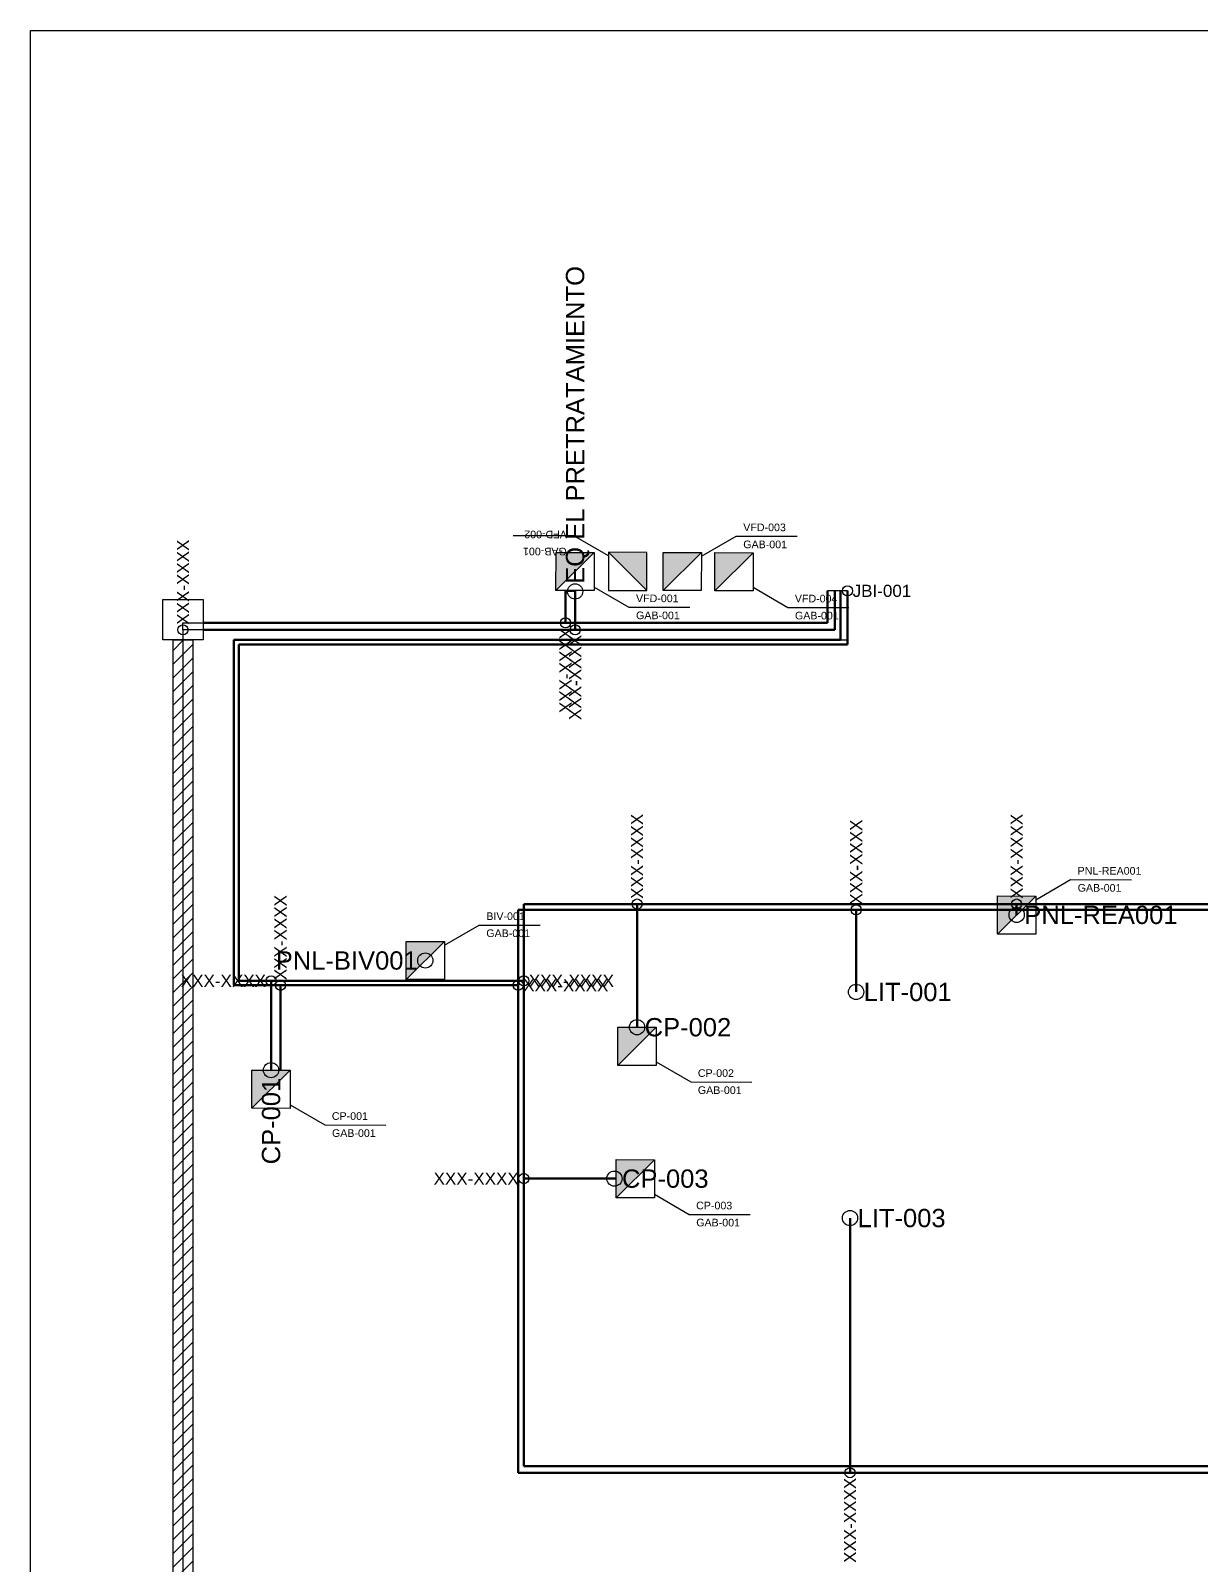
# Model space of a CAD drawing. Header units: metres. Extents: x 0 to 191, y 0 to 87.
# Drawn here: x 31 to 42.51, y 71.91 to 87 of the extents above; entities that cross this region are included whole.
import ezdxf
from ezdxf.enums import TextEntityAlignment as Align

# ---------------------------------------------------------------- set-up
doc = ezdxf.new("R2010")
doc.units = ezdxf.units.M
for name, color, linetype, lineweight, true_color in [('ARBOL_A ... AEREO', 1, 'Continuous', 25, 0xff0000), ('ARBOL_A ... BANCO', 1, 'TRACKS', 25, 0xff0000), ('ARBOL_D ... AEREO', 5, 'Continuous', 25, 0x0000ff), ('ARBOL_D ... BANCO', 5, 'TRACKS', 25, 0x0000ff), ('CANALIZACIONES', 178, 'Continuous', 25, 0x000000), ('CANALIZACIONES ... ANALOGAS', 5, 'Continuous', 50, 0x0000ff), ('CANALIZACIONES ... BANCO', 30, 'Continuous', 25, 0xff7f00), ('CANALIZACIONES ... DIGITALES', 1, 'Continuous', 50, 0xff0000), ('INST', 5, 'Continuous', 25, 0x0000ff), ('vistas', 178, 'Continuous', 25, 0x000000)]:
    doc.layers.add(name, color=color, linetype=linetype, lineweight=lineweight, true_color=true_color)
doc.styles.add('textstyle122', font='')
doc.styles.add('textstyle123', font='')
doc.styles.add('textstyle124', font='')
doc.styles.add('textstyle125', font='')
doc.styles.add('textstyle138', font='')
doc.styles.add('textstyle139', font='')
doc.styles.add('textstyle166', font='')
doc.styles.add('textstyle167', font='')
doc.styles.add('textstyle168', font='')
doc.styles.add('textstyle169', font='')
doc.styles.add('textstyle170', font='')
doc.styles.add('textstyle171', font='')
doc.styles.add('textstyle174', font='')
doc.styles.add('textstyle175', font='')
doc.styles.add('textstyle176', font='')
doc.styles.add('textstyle177', font='')
doc.styles.add('textstyle178', font='')
doc.styles.add('textstyle179', font='')
doc.styles.add('textstyle180', font='')
doc.styles.add('textstyle181', font='')
doc.styles.add('textstyle328', font='')
doc.styles.add('textstyle329', font='')
doc.styles.add('textstyle330', font='')
doc.styles.add('textstyle331', font='')
doc.styles.add('textstyle595', font='')
doc.styles.add('textstyle596', font='')
doc.styles.add('textstyle597', font='')
doc.styles.add('textstyle598', font='')
doc.styles.add('textstyle599', font='')
doc.styles.add('textstyle600', font='')
doc.styles.add('textstyle601', font='')
doc.styles.add('textstyle602', font='')
doc.styles.add('textstyle622', font='')
doc.styles.add('textstyle623', font='')
doc.styles.add('textstyle624', font='')
doc.styles.add('textstyle625', font='')
doc.styles.add('textstyle626', font='')
doc.styles.add('textstyle627', font='')
doc.styles.add('textstyle633', font='')
doc.styles.add('textstyle634', font='')
doc.styles.add('textstyle655', font='')
doc.styles.add('textstyle656', font='')
doc.styles.add('textstyle658', font='')
doc.styles.add('textstyle659', font='')
doc.styles.add('textstyle660', font='')
doc.styles.add('textstyle8', font='ltypeshp.shx')
doc.styles.get('textstyle122').set_extended_font_data('Liberation Sans')
doc.styles.get('textstyle123').set_extended_font_data('Liberation Sans')
doc.styles.get('textstyle124').set_extended_font_data('Liberation Sans')
doc.styles.get('textstyle125').set_extended_font_data('Liberation Sans')
doc.styles.get('textstyle138').set_extended_font_data('Liberation Sans')
doc.styles.get('textstyle139').set_extended_font_data('Liberation Sans')
doc.styles.get('textstyle166').set_extended_font_data('Liberation Sans')
doc.styles.get('textstyle167').set_extended_font_data('Liberation Sans')
doc.styles.get('textstyle168').set_extended_font_data('Liberation Sans')
doc.styles.get('textstyle169').set_extended_font_data('Liberation Sans')
doc.styles.get('textstyle170').set_extended_font_data('Liberation Sans')
doc.styles.get('textstyle171').set_extended_font_data('Liberation Sans')
doc.styles.get('textstyle174').set_extended_font_data('Liberation Sans')
doc.styles.get('textstyle175').set_extended_font_data('Liberation Sans')
doc.styles.get('textstyle176').set_extended_font_data('Liberation Sans')
doc.styles.get('textstyle177').set_extended_font_data('Liberation Sans')
doc.styles.get('textstyle178').set_extended_font_data('Liberation Sans')
doc.styles.get('textstyle179').set_extended_font_data('Liberation Sans')
doc.styles.get('textstyle180').set_extended_font_data('Liberation Sans')
doc.styles.get('textstyle181').set_extended_font_data('Liberation Sans')
doc.styles.get('textstyle328').set_extended_font_data('Liberation Sans')
doc.styles.get('textstyle329').set_extended_font_data('Liberation Sans')
doc.styles.get('textstyle330').set_extended_font_data('Liberation Sans')
doc.styles.get('textstyle331').set_extended_font_data('Liberation Sans')
doc.styles.get('textstyle595').set_extended_font_data('Liberation Sans')
doc.styles.get('textstyle596').set_extended_font_data('Liberation Sans')
doc.styles.get('textstyle597').set_extended_font_data('Liberation Sans')
doc.styles.get('textstyle598').set_extended_font_data('Liberation Sans')
doc.styles.get('textstyle599').set_extended_font_data('Liberation Sans')
doc.styles.get('textstyle600').set_extended_font_data('Liberation Sans')
doc.styles.get('textstyle601').set_extended_font_data('Liberation Sans')
doc.styles.get('textstyle602').set_extended_font_data('Liberation Sans')
doc.styles.get('textstyle622').set_extended_font_data('Liberation Sans')
doc.styles.get('textstyle623').set_extended_font_data('Liberation Sans')
doc.styles.get('textstyle624').set_extended_font_data('Liberation Sans')
doc.styles.get('textstyle625').set_extended_font_data('Liberation Sans')
doc.styles.get('textstyle626').set_extended_font_data('Liberation Sans')
doc.styles.get('textstyle627').set_extended_font_data('Liberation Sans')
doc.styles.get('textstyle633').set_extended_font_data('Liberation Sans')
doc.styles.get('textstyle634').set_extended_font_data('Liberation Sans')
doc.styles.get('textstyle655').set_extended_font_data('Liberation Sans')
doc.styles.get('textstyle656').set_extended_font_data('Liberation Sans')
doc.styles.get('textstyle658').set_extended_font_data('Liberation Sans')
doc.styles.get('textstyle659').set_extended_font_data('Liberation Sans')
doc.styles.get('textstyle660').set_extended_font_data('Liberation Sans')
doc.linetypes.add('TRACKS', pattern='A,3.81,["TRACK1",textstyle8,S=6.35,R=0,X=0,Y=0],3.81', length=7.62)

# ---------------------------------------------------------------- blocks, each defined once
blk = doc.blocks.new('disp1')
at = {"layer": 'INST', "transparency": 33554687}
blk.add_hatch(color=256, dxfattribs=at).paths.add_polyline_path([(-0.188, -0.188), (0.188, 0.188), (-0.188, 0.188)], flags=0)
at = {"layer": 'INST'}
for p, q in [((-0.188, 0.188), (0.188, 0.188)), ((-0.188, -0.188), (-0.188, 0.188)), ((-0.188, -0.188), (0.188, 0.188)), ((0.188, 0.188), (0.188, -0.188)), ((0.188, -0.188), (-0.188, -0.188)), ((0.188, -0.152), (0.53, -0.35)), ((0.53, -0.35), (1.13, -0.35))]:
    blk.add_line(p, q, dxfattribs=at)
for tag, p, style in [('Tag_inst', (0.6, -0.3), 'textstyle124'), ('Inst_EL', (0.601, -0.468), 'textstyle125')]:
    blk.add_attdef(tag, p, '', height=0.075, dxfattribs=dict(at, style=style))
blk = doc.blocks.new('disp')
at = {"layer": 'INST', "transparency": 33554687}
blk.add_hatch(color=256, dxfattribs=at).paths.add_polyline_path([(-0.188, -0.188), (0.188, 0.188), (-0.188, 0.188)], flags=0)
at = {"layer": 'INST'}
for p, q in [((0.188, 0.152), (0.53, 0.35)), ((0.53, 0.35), (1.13, 0.35)), ((-0.188, 0.188), (0.188, 0.188)), ((-0.188, -0.188), (-0.188, 0.188)), ((-0.188, -0.188), (0.188, 0.188)), ((0.188, 0.188), (0.188, -0.188)), ((0.188, -0.188), (-0.188, -0.188))]:
    blk.add_line(p, q, dxfattribs=at)
for tag, p, style in [('Tag_inst', (0.6, 0.4), 'textstyle122'), ('Inst_EL', (0.601, 0.232), 'textstyle123')]:
    blk.add_attdef(tag, p, '', height=0.075, dxfattribs=dict(at, style=style))
blk = doc.blocks.new('Pull')
at = {"layer": 'CANALIZACIONES ... BANCO'}
for p, q in [((-0.2, 0.2), (0.2, 0.2)), ((-0.2, -0.2), (-0.2, 0.2)), ((0.2, 0.2), (0.2, -0.2)), ((0.2, -0.2), (-0.2, -0.2))]:
    blk.add_line(p, q, dxfattribs=at)
blk = doc.blocks.new('NODO1')
at = {"layer": 'CANALIZACIONES'}
blk.add_circle((0, 0), 0.05, dxfattribs=at)
at = {"layer": 'CANALIZACIONES', "style": 'textstyle138'}
blk.add_attdef('dest', text='', height=0.12, dxfattribs=at).set_placement((0.05, 0), align=Align.MIDDLE_LEFT)
blk = doc.blocks.new('NODO2')
at = {"layer": 'CANALIZACIONES'}
blk.add_circle((0, 0), 0.05, dxfattribs=at)
at = {"layer": 'CANALIZACIONES', "style": 'textstyle139'}
blk.add_attdef('dest', text='', height=0.12, dxfattribs=at).set_placement((-0.05, 0), align=Align.MIDDLE_RIGHT)

msp = doc.modelspace()

# ---------------------------------------------------------------- hatches: boundary and pattern name
at = {"layer": 'CANALIZACIONES ... BANCO', "transparency": 33554687}
h = msp.add_hatch(dxfattribs=at)
h.set_pattern_fill('ANSI31', color=256, scale=0.03, style=0, pattern_type=0)
h.paths.add_polyline_path([(32.4, 81), (32.4, 67.7), (32.6, 67.7), (32.6, 81)], flags=0)

# ---------------------------------------------------------------- linework, layer by layer
at = {"layer": 'ARBOL_A ... AEREO'}
for points in [[(33.461, 77.6), (33, 77.6), (33, 81), (39.044, 81), (39.044, 81.484)], [(39.044, 81.484), (38.848, 81.484), (38.848, 81.168), (36.267, 81.168)], [(32.5, 81.1), (32.5, 81.168), (36.267, 81.168)], [(39.128, 78.343), (35.8, 78.343), (35.8, 77.6)], [(45.642, 78.343), (39.128, 78.343)], [(35.8, 77.6), (33.461, 77.6)], [(39.068, 72.8), (35.8, 72.8), (35.8, 77.6)], [(45.649, 72.8), (39.068, 72.8)]]:
    msp.add_lwpolyline(points, dxfattribs=at)
for points in [[(36.361, 81.478, 3.595), (36.267, 81.478, 0), (36.267, 81.168, 0)], [(39.128, 77.534, 3.67), (39.128, 78.343, 0)], [(33.367, 76.764, 3.67), (33.461, 76.764, 0), (33.461, 77.6, 0)], [(39.068, 72.8, 0), (39.068, 75.308, 3.67)]]:
    msp.add_polyline3d(points, dxfattribs=at)
at = {"layer": 'ARBOL_A ... BANCO'}
msp.add_lwpolyline([(32.5, 81.1), (32.5, 67.4)], dxfattribs=at)
at = {"layer": 'ARBOL_D ... AEREO'}
for points in [[(39.044, 81.484), (39.044, 80.955), (33.051, 80.955), (33.051, 77.643), (33.367, 77.643)], [(39.044, 81.484), (38.917, 81.484), (38.917, 81.1), (36.361, 81.1)], [(36.361, 81.1), (32.5, 81.1)], [(35.856, 77.643), (35.856, 78.4), (36.971, 78.4)], [(36.971, 78.4), (40.709, 78.4)], [(40.709, 78.4), (44.973, 78.4)], [(33.367, 77.643), (35.856, 77.643)], [(35.856, 77.643), (35.856, 75.696)], [(35.856, 75.696), (35.856, 72.866), (48.048, 72.866), (48.048, 75.14)]]:
    msp.add_lwpolyline(points, dxfattribs=at)
for points in [[(36.361, 81.478, 3.595), (36.361, 81.1, 0)], [(36.971, 78.4, 0), (36.971, 77.187, 3.67)], [(40.709, 78.293, 3.595), (40.709, 78.4, 0)], [(33.367, 76.764, 3.67), (33.367, 77.643, 0)], [(36.748, 75.696, 3.597), (35.856, 75.696, 0)]]:
    msp.add_polyline3d(points, dxfattribs=at)
at = {"layer": 'ARBOL_D ... BANCO'}
msp.add_lwpolyline([(32.5, 81.1), (32.5, 67.4)], dxfattribs=at)
at = {"layer": 'CANALIZACIONES ... ANALOGAS'}
for p, q in [((36.267, 81.486, 1.835), (36.267, 81.168)), ((38.848, 81.168), (38.848, 81.484)), ((38.975, 81), (38.975, 81.484)), ((38.848, 81.168), (32.7, 81.168)), ((33, 77.6), (33, 81)), ((33, 81), (38.975, 81)), ((47.2, 78.343), (35.8, 78.343)), ((35.8, 78.343), (35.8, 77.6)), ((39.128, 77.534, 3.67), (39.128, 78.343)), ((35.8, 77.6), (33, 77.6)), ((33.461, 76.764, 3.67), (33.461, 77.6)), ((35.8, 72.8), (35.8, 77.6)), ((39.068, 75.308, 3.67), (39.068, 72.8)), ((48.108, 72.8), (35.8, 72.8))]:
    msp.add_line(p, q, dxfattribs=at)
at = {"layer": 'CANALIZACIONES ... BANCO'}
for p, q in [((32.4, 81), (32.4, 67.7)), ((32.4, 81), (32.6, 81)), ((32.6, 67.7), (32.6, 81))]:
    msp.add_line(p, q, dxfattribs=at)
at = {"layer": 'CANALIZACIONES ... DIGITALES'}
for p, q in [((36.361, 81.486, 3.67), (36.361, 81.1)), ((38.917, 81.484), (38.917, 81.1)), ((39.044, 80.955), (39.044, 81.484)), ((38.917, 81.1), (32.7, 81.1)), ((33.051, 77.643), (33.051, 80.955)), ((33.051, 80.955), (39.044, 80.955)), ((46.741, 78.4), (35.856, 78.4)), ((35.856, 78.4), (35.856, 77.643)), ((36.971, 77.187, 3.67), (36.971, 78.4)), ((40.709, 78.291, 3.67), (40.709, 78.4)), ((35.856, 77.643), (33.051, 77.643)), ((33.367, 76.764, 3.67), (33.367, 77.643)), ((35.856, 72.866), (35.856, 77.643)), ((36.766, 75.696, 3.67), (35.856, 75.696)), ((48.048, 72.866), (35.856, 72.866))]:
    msp.add_line(p, q, dxfattribs=at)
at = {"layer": 'vistas', "color": 16, "ltscale": 0.0001, "true_color": 0x800000}
msp.add_lwpolyline([(31, 87), (71, 87), (71, 57), (31, 57), (31, 87)], dxfattribs=at)

# ---------------------------------------------------------------- block references
at = {"layer": 'CANALIZACIONES'}
ref = msp.add_blockref('NODO1', (36.361, 81.478, 3.595), dxfattribs=dict(at, xscale=1.5, yscale=1.5, rotation=90))
ref.add_attrib('dest', 'EQ EL PRETRATAMIENTO', dxfattribs={"height": 0.18, "rotation": 90, "style": 'textstyle595'}).set_placement((36.361, 81.553, 3.595), align=Align.MIDDLE_LEFT)
ref = msp.add_blockref('NODO1', (32.5, 81.1), dxfattribs=dict(at, rotation=90))
ref.add_attrib('dest', 'XXX-XXXX', dxfattribs={"height": 0.12, "rotation": 90, "style": 'textstyle634'}).set_placement((32.5, 81.15), align=Align.MIDDLE_LEFT)
ref = msp.add_blockref('NODO1', (39.044, 81.484), dxfattribs=at)
ref.add_attrib('dest', 'JBI-001', dxfattribs={"height": 0.12, "style": 'textstyle622'}).set_placement((39.094, 81.484), align=Align.MIDDLE_LEFT)
ref = msp.add_blockref('NODO2', (36.267, 81.168), dxfattribs=dict(at, rotation=90))
ref.add_attrib('dest', 'XXX-XXXX', dxfattribs={"height": 0.12, "rotation": 90, "style": 'textstyle660'}).set_placement((36.267, 81.118), align=Align.MIDDLE_RIGHT)
ref = msp.add_blockref('NODO2', (36.361, 81.1), dxfattribs=dict(at, rotation=90))
ref.add_attrib('dest', 'XXX-XXXX', dxfattribs={"height": 0.12, "rotation": 90, "style": 'textstyle633'}).set_placement((36.361, 81.05), align=Align.MIDDLE_RIGHT)
ref = msp.add_blockref('NODO1', (36.971, 78.4), dxfattribs=dict(at, rotation=90))
ref.add_attrib('dest', 'XXX-XXXX', dxfattribs={"height": 0.12, "rotation": 90, "style": 'textstyle626'}).set_placement((36.971, 78.45), align=Align.MIDDLE_LEFT)
ref = msp.add_blockref('NODO1', (40.709, 78.4), dxfattribs=dict(at, rotation=90))
ref.add_attrib('dest', 'XXX-XXXX', dxfattribs={"height": 0.12, "rotation": 90, "style": 'textstyle627'}).set_placement((40.709, 78.45), align=Align.MIDDLE_LEFT)
ref = msp.add_blockref('NODO1', (39.128, 78.343), dxfattribs=dict(at, rotation=90))
ref.add_attrib('dest', 'XXX-XXXX', dxfattribs={"height": 0.12, "rotation": 90, "style": 'textstyle658'}).set_placement((39.128, 78.393), align=Align.MIDDLE_LEFT)
ref = msp.add_blockref('NODO1', (33.461, 77.6), dxfattribs=dict(at, rotation=90))
ref.add_attrib('dest', 'XXX-XXXX', dxfattribs={"height": 0.12, "rotation": 90, "style": 'textstyle659'}).set_placement((33.461, 77.65), align=Align.MIDDLE_LEFT)
ref = msp.add_blockref('NODO1', (40.709, 78.293, 3.595), dxfattribs=dict(at, xscale=1.5, yscale=1.5))
ref.add_attrib('dest', 'PNL-REA001', dxfattribs={"height": 0.18, "style": 'textstyle602'}).set_placement((40.784, 78.293, 3.595), align=Align.MIDDLE_LEFT)
ref = msp.add_blockref('NODO2', (34.886, 77.844, 3.67), dxfattribs=dict(at, xscale=1.5, yscale=1.5))
ref.add_attrib('dest', 'PNL-BIV001', dxfattribs={"height": 0.18, "style": 'textstyle596'}).set_placement((34.811, 77.844, 3.67), align=Align.MIDDLE_RIGHT)
ref = msp.add_blockref('NODO2', (33.367, 77.643), dxfattribs=at)
ref.add_attrib('dest', 'XXX-XXXX', dxfattribs={"height": 0.12, "style": 'textstyle623'}).set_placement((33.317, 77.643), align=Align.MIDDLE_RIGHT)
ref = msp.add_blockref('NODO1', (35.8, 77.6), dxfattribs=at)
ref.add_attrib('dest', 'XXX-XXXX', dxfattribs={"height": 0.12, "style": 'textstyle656'}).set_placement((35.85, 77.6), align=Align.MIDDLE_LEFT)
ref = msp.add_blockref('NODO1', (35.856, 77.643), dxfattribs=at)
ref.add_attrib('dest', 'XXX-XXXX', dxfattribs={"height": 0.12, "style": 'textstyle624'}).set_placement((35.906, 77.643), align=Align.MIDDLE_LEFT)
ref = msp.add_blockref('NODO1', (39.128, 77.534, 3.67), dxfattribs=dict(at, xscale=1.5, yscale=1.5))
ref.add_attrib('dest', 'LIT-001', dxfattribs={"height": 0.18, "style": 'textstyle601'}).set_placement((39.203, 77.534, 3.67), align=Align.MIDDLE_LEFT)
ref = msp.add_blockref('NODO1', (36.971, 77.187, 3.67), dxfattribs=dict(at, xscale=1.5, yscale=1.5))
ref.add_attrib('dest', 'CP-002', dxfattribs={"height": 0.18, "style": 'textstyle598'}).set_placement((37.046, 77.187, 3.67), align=Align.MIDDLE_LEFT)
ref = msp.add_blockref('NODO2', (33.367, 76.764, 3.67), dxfattribs=dict(at, xscale=1.5, yscale=1.5, rotation=90))
ref.add_attrib('dest', 'CP-001', dxfattribs={"height": 0.18, "rotation": 90, "style": 'textstyle597'}).set_placement((33.367, 76.689, 3.67), align=Align.MIDDLE_RIGHT)
ref = msp.add_blockref('NODO1', (36.748, 75.696, 3.597), dxfattribs=dict(at, xscale=1.5, yscale=1.5))
ref.add_attrib('dest', 'CP-003', dxfattribs={"height": 0.18, "style": 'textstyle600'}).set_placement((36.823, 75.696, 3.597), align=Align.MIDDLE_LEFT)
ref = msp.add_blockref('NODO2', (35.856, 75.696), dxfattribs=at)
ref.add_attrib('dest', 'XXX-XXXX', dxfattribs={"height": 0.12, "style": 'textstyle625'}).set_placement((35.806, 75.696), align=Align.MIDDLE_RIGHT)
ref = msp.add_blockref('NODO1', (39.068, 75.308, 3.67), dxfattribs=dict(at, xscale=1.5, yscale=1.5))
ref.add_attrib('dest', 'LIT-003', dxfattribs={"height": 0.18, "style": 'textstyle599'}).set_placement((39.143, 75.308, 3.67), align=Align.MIDDLE_LEFT)
ref = msp.add_blockref('NODO2', (39.068, 72.8), dxfattribs=dict(at, rotation=90))
ref.add_attrib('dest', 'XXX-XXXX', dxfattribs={"height": 0.12, "rotation": 90, "style": 'textstyle655'}).set_placement((39.068, 72.75), align=Align.MIDDLE_RIGHT)
at = {"layer": 'CANALIZACIONES ... BANCO'}
msp.add_blockref('Pull', (32.5, 81.2), dxfattribs=at)
at = {"layer": 'INST'}
ref = msp.add_blockref('disp', (37.416, 81.674, 3.67), dxfattribs=dict(at, rotation=359.8934955871075))
ref.add_attrib('Tag_inst', 'VFD-003', (38.017, 82.072, 3.67), dxfattribs={"height": 0.075, "rotation": 359.8935, "style": 'textstyle174'})
ref.add_attrib('Inst_EL', 'GAB-001', (38.017, 81.904, 3.67), dxfattribs={"height": 0.075, "rotation": 359.8935, "style": 'textstyle175'})
ref = msp.add_blockref('disp', (36.879, 81.675, 3.67), dxfattribs=dict(at, yscale=-1, rotation=179.8934955871107))
ref.add_attrib('Tag_inst', 'VFD-002', (36.28, 82.076, 3.67), dxfattribs={"height": 0.075, "rotation": 179.8935, "style": 'textstyle176'})
ref.add_attrib('Inst_EL', 'GAB-001', (36.279, 81.908, 3.67), dxfattribs={"height": 0.075, "rotation": 179.8935, "style": 'textstyle177'})
ref = msp.add_blockref('disp1', (36.361, 81.674, 3.67), dxfattribs=dict(at, rotation=359.8934955871075))
ref.add_attrib('Tag_inst', 'VFD-001', (36.961, 81.373, 3.67), dxfattribs={"height": 0.075, "rotation": 359.8935, "style": 'textstyle180'})
ref.add_attrib('Inst_EL', 'GAB-001', (36.961, 81.205, 3.67), dxfattribs={"height": 0.075, "rotation": 359.8935, "style": 'textstyle181'})
ref = msp.add_blockref('disp1', (37.926, 81.672, 3.67), dxfattribs=dict(at, rotation=359.8934955871075))
ref.add_attrib('Tag_inst', 'VFD-004', (38.525, 81.371, 3.67), dxfattribs={"height": 0.075, "rotation": 359.8935, "style": 'textstyle178'})
ref.add_attrib('Inst_EL', 'GAB-001', (38.526, 81.203, 3.67), dxfattribs={"height": 0.075, "rotation": 359.8935, "style": 'textstyle179'})
ref = msp.add_blockref('disp', (40.709, 78.291, 3.67), dxfattribs=dict(at, rotation=359.8934955871075))
ref.add_attrib('Tag_inst', 'PNL-REA001', (41.309, 78.69, 3.67), dxfattribs={"height": 0.075, "rotation": 359.8935, "style": 'textstyle170'})
ref.add_attrib('Inst_EL', 'GAB-001', (41.31, 78.522, 3.67), dxfattribs={"height": 0.075, "rotation": 359.8935, "style": 'textstyle171'})
ref = msp.add_blockref('disp', (34.886, 77.844, 3.67), dxfattribs=dict(at, rotation=359.8934955871075))
ref.add_attrib('Tag_inst', 'BIV-001', (35.487, 78.243, 3.67), dxfattribs={"height": 0.075, "rotation": 359.8935, "style": 'textstyle330'})
ref.add_attrib('Inst_EL', 'GAB-001', (35.487, 78.075, 3.67), dxfattribs={"height": 0.075, "rotation": 359.8935, "style": 'textstyle331'})
ref = msp.add_blockref('disp1', (36.971, 76.999, 3.67), dxfattribs=dict(at, rotation=359.8934955871075))
ref.add_attrib('Tag_inst', 'CP-002', (37.57, 76.698, 3.67), dxfattribs={"height": 0.075, "rotation": 359.8935, "style": 'textstyle328'})
ref.add_attrib('Inst_EL', 'GAB-001', (37.57, 76.53, 3.67), dxfattribs={"height": 0.075, "rotation": 359.8935, "style": 'textstyle329'})
ref = msp.add_blockref('disp1', (33.367, 76.576, 3.67), dxfattribs=dict(at, rotation=359.8934955871075))
ref.add_attrib('Tag_inst', 'CP-001', (33.966, 76.275, 3.67), dxfattribs={"height": 0.075, "rotation": 359.8935, "style": 'textstyle168'})
ref.add_attrib('Inst_EL', 'GAB-001', (33.967, 76.107, 3.67), dxfattribs={"height": 0.075, "rotation": 359.8935, "style": 'textstyle169'})
ref = msp.add_blockref('disp1', (36.954, 75.695, 3.67), dxfattribs=dict(at, rotation=359.8934955871075))
ref.add_attrib('Tag_inst', 'CP-003', (37.553, 75.394, 3.67), dxfattribs={"height": 0.075, "rotation": 359.8935, "style": 'textstyle166'})
ref.add_attrib('Inst_EL', 'GAB-001', (37.554, 75.226, 3.67), dxfattribs={"height": 0.075, "rotation": 359.8935, "style": 'textstyle167'})

doc.saveas('drawing.dxf')
